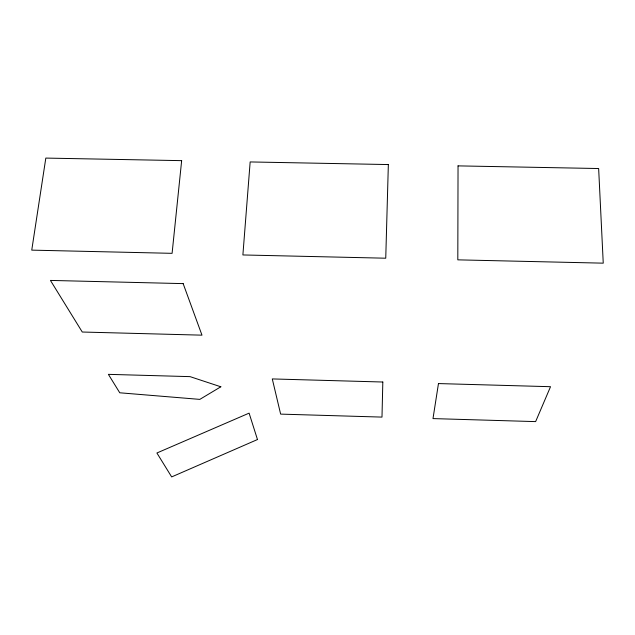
<?xml version="1.0" encoding="UTF-8"?>
<svg xmlns="http://www.w3.org/2000/svg" width="635" height="635" viewBox="0 0 635 635"><rect width="100%" height="100%" fill="white"/><g stroke="black" fill="none" stroke-linecap="round" stroke-linejoin="round"><path stroke-width="0.95" d="M458.041 165.878L457.811 259.85L603.25 263.16L598.646 168.529L458.041 165.878M382.818 382.016L381.992 417.1L280.638 414.115L272.288 378.928L382.818 382.016M388.35 164.56L385.747 258.207L242.887 254.952L250.158 161.941L388.35 164.56M181.658 160.647L172.093 253.333L31.75 250.134L45.823 158.083L181.658 160.647M438.467 383.572L432.991 418.592L535.63 421.608L550.529 386.699L438.467 383.572M220.837 386.786L199.811 399.383L119.761 392.787L108.387 374.348L190.055 376.634L220.837 386.786M257.477 439.539L171.664 476.917L156.901 452.993L249.103 413.139L257.477 439.539M183.15 283.615L50.435 280.424L82.272 332.026L201.978 335.161L183.15 283.615"/></g></svg>
